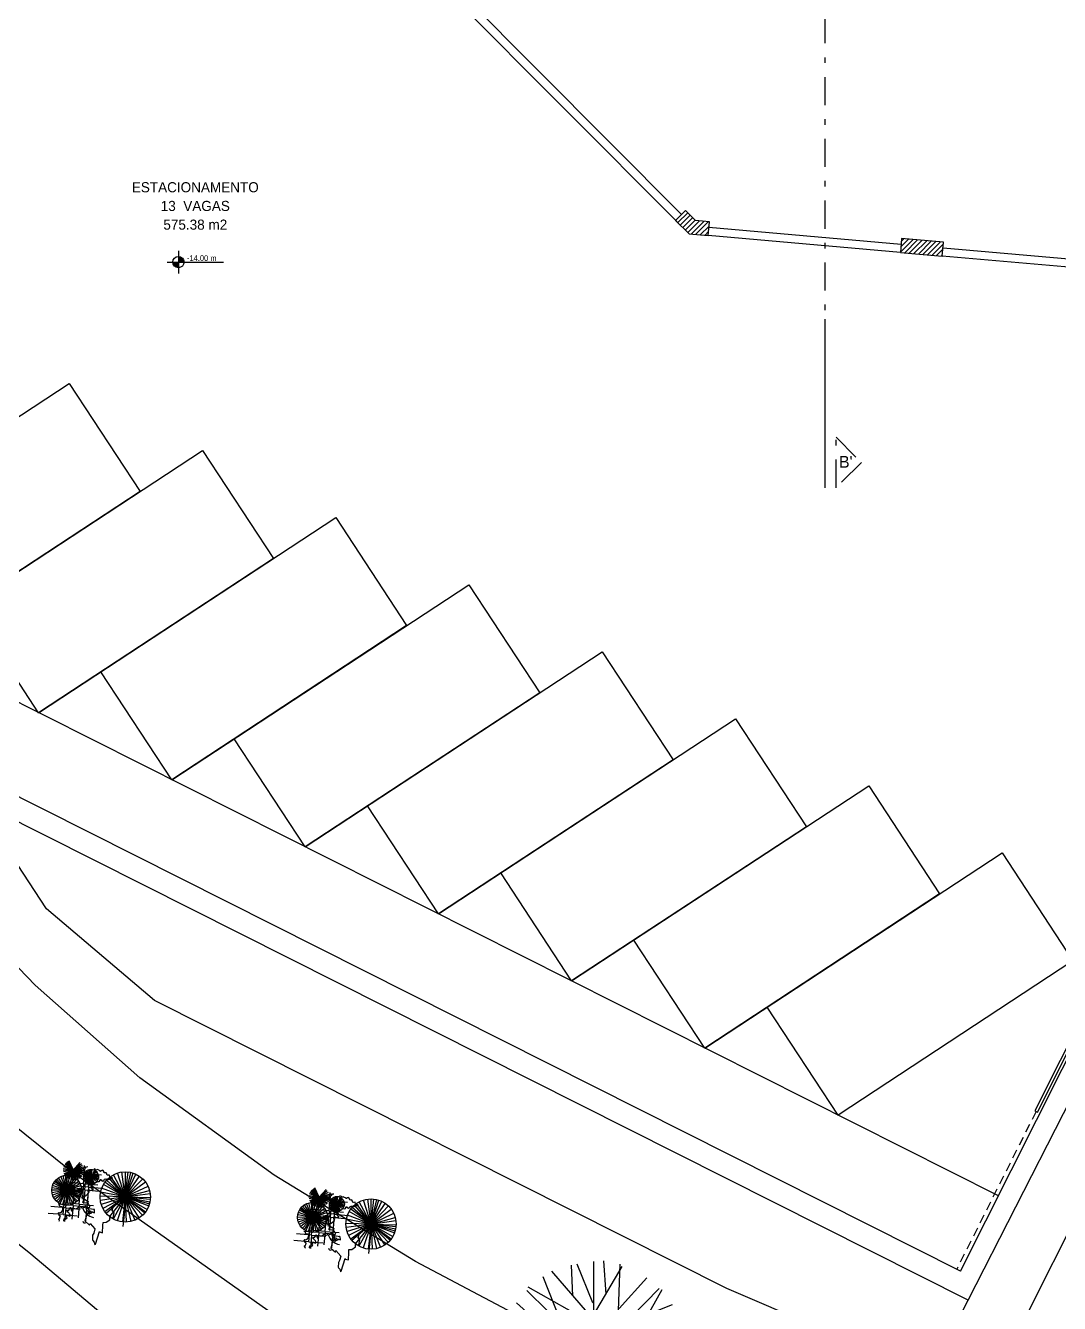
# Model space of a CAD drawing. Header units: millimetres. Extents: x 387 to 811, y 539 to 827.
# Drawn here: x 740.45 to 758.86, y 714.54 to 737.29 of the extents above; entities that cross this region are included whole.
import ezdxf
from ezdxf.enums import TextEntityAlignment as Align

# ---------------------------------------------------------------- set-up
doc = ezdxf.new("R2010")
doc.units = ezdxf.units.MM
doc.linetypes.add('DASHDOT', pattern=[1, 0.5, -0.25, 0, -0.25])
doc.linetypes.add('HIDDEN', pattern=[9.525, 6.35, -3.175])
for name, color, linetype in [('12', 115, 'Continuous'), ('cuvas de nível', 51, 'Continuous'), ('ESQUADRIAS', 6, 'Continuous'), ('LINHA DE CORTE', 1, 'DASHDOT'), ('LINHA FINA', 8, 'Continuous'), ('MOBILIARIO', 3, 'Continuous'), ('PAREDES EM CORTE', 5, 'Continuous'), ('pilar', 4, 'Continuous'), ('PROJEÇÕES', 8, 'HIDDEN'), ('SIMBOLOS', 4, 'Continuous'), ('TEXTO', 4, 'Continuous'), ('vegetação', 112, 'Continuous')]:
    doc.layers.add(name, color=color, linetype=linetype)

# ---------------------------------------------------------------- blocks, each defined once
blk = doc.blocks.new('T2', base_point=(179.76, 122.92))
for p, q in [((166.66, 160.66), (165.76, 179.9)), ((179.27, 156.4), (169.42, 180.59)), ((179.68, 148.48), (197.76, 179.21)), ((179.76, 122.92), (179.76, 182.32)), ((187.6, 161.67), (186.23, 182.74)), ((158.72, 145.53), (148.04, 172.54)), ((179.77, 145.68), (153.43, 176.25)), ((137.87, 164.08), (179.76, 122.92)), ((179.38, 143.01), (138.6, 166.06)), ((150.5, 138.92), (131.2, 156.4)), ((179.76, 156.27), (179.27, 156.4)), ((163.39, 138.18), (122.51, 139.57)), ((181.73, 122.9), (179.52, 144.47))]:
    blk.add_line(p, q)
blk = doc.blocks.new('AHUA1PL2')
for p, q in [((-0.371, 1.069), (-0.397, 1.614)), ((-0.014, 0.948), (-0.293, 1.634)), ((-0.002, 0.724), (0.51, 1.595)), ((0, 0), (0, 1.683)), ((0.222, 1.098), (0.183, 1.695)), ((-0.596, 0.641), (-0.899, 1.406)), ((0, 0.645), (-0.746, 1.511)), ((-1.187, 1.166), (0, 0)), ((-0.011, 0.569), (-1.166, 1.222)), ((-0.829, 0.453), (-1.376, 0.948)), ((0, 0.945), (-0.014, 0.948)), ((-0.464, 0.432), (-1.622, 0.472)), ((0.056, -0.001), (-0.007, 0.61))]:
    blk.add_line(p, q)
at = {"xscale": 0.02833333322, "yscale": 0.02833333322, "zscale": 0.02833333322}
for p, rotation in [((0, 0.015), 269.9999999999999), ((0, 0), 89.99999999999999), ((0, 0), 180)]:
    blk.add_blockref('T2', p, dxfattribs=dict(at, rotation=rotation))

msp = doc.modelspace()

# ---------------------------------------------------------------- hatches: boundary and pattern name
at = {"layer": 'pilar'}
h = msp.add_hatch(dxfattribs=at)
h.set_pattern_fill('ANSI31', color=8, scale=0.5, style=0)
h.set_pattern_definition([(45, (256.49043, 853.566114), (-0.044194174, 0.044194174), [])])
h.paths.add_polyline_path([(752.201, 733.995), (752.024, 733.818), (752.265, 733.577), (752.605, 733.547), (752.627, 733.796), (752.378, 733.818)])
h = msp.add_hatch(dxfattribs=at)
h.set_pattern_fill('ANSI31', color=8, scale=0.5, style=0)
h.set_pattern_definition([(45, (-351.06396, 838.76294), (-0.0441941738, 0.0441941738), [])])
h.paths.add_polyline_path([(756.048, 733.497), (756.026, 733.248), (756.773, 733.182), (756.795, 733.431)])
at = {"layer": 'SIMBOLOS'}
h = msp.add_hatch(color=256, dxfattribs=at)
h.dxf.hatch_style = 1
h.paths.add_polyline_path([(743.174, 733.076), (743.074, 733.076, 0.414214), (743.174, 732.976)])
h.paths.add_polyline_path([(743.174, 733.176), (743.174, 733.076), (743.274, 733.076, 0.414214)])

# ---------------------------------------------------------------- linework, layer by layer
at = {"layer": '12'}
msp.add_line((761.557, 720.864, 102.307), (757.556, 712.913, 102.14), dxfattribs=at)
msp.add_lwpolyline([(747.622, 703.567), (749.29, 704.982), (750.722, 706.293), (751.937, 707.496), (752.957, 708.586), (753.802, 709.56), (754.49, 710.414), (755.042, 711.142), (755.478, 711.741), (755.818, 712.214), (756.082, 712.586), (756.291, 712.892), (756.467, 713.165), (756.628, 713.439), (756.796, 713.746), (756.992, 714.122), (757.235, 714.598)], dxfattribs=at)
at = {"layer": 'cuvas de nível'}
for points in [[(759.058, 693.215, 100), (758.076, 696.923, 100), (758.436, 704.403, 100), (756.106, 710.073, 100), (750.566, 713.603, 100), (747.396, 715.283, 100), (744.876, 716.823, 100), (742.486, 718.553, 100), (740.626, 720.203, 100), (737.866, 723.073, 100), (732.846, 726.443, 100), (727.346, 729.113, 100), (722.106, 732.173, 100), (721.467, 732.613, 100)], [(757.288, 693.215, 99), (756.076, 697.813, 99), (756.356, 700.013, 99), (755.766, 705.413, 99), (754.296, 707.053, 99), (750.896, 709.873, 99), (745.736, 713.723, 99), (741.256, 716.893, 99), (739.886, 717.993, 99), (738.526, 719.473, 99), (736.946, 721.483, 99), (732.006, 724.773, 99), (726.686, 727.503, 99), (721.706, 730.733, 99), (721.377, 730.976, 99)], [(756.05, 693.215, 98), (755.056, 699.353, 98), (755.746, 701.363, 98), (755.286, 702.703, 98), (753.056, 705.793, 98), (751.396, 705.913, 98), (747.736, 709.293, 98), (743.676, 712.783, 98), (740.546, 715.413, 98), (739.316, 716.393, 98), (737.676, 717.953, 98), (736.036, 719.903, 98), (731.166, 723.093, 98), (726.026, 725.893, 98), (721.316, 729.303, 98), (721.286, 729.327, 98)], [(761.975, 693.215, 101), (761.906, 693.603, 101), (761.186, 702.953, 101), (761.956, 707.463, 101), (761.346, 709.013, 101), (759.676, 710.793, 101), (756.156, 713.423, 101), (752.936, 714.803, 101), (742.746, 719.933, 101), (740.826, 721.563, 101), (739.683, 723.296, 101)]]:
    msp.add_polyline3d(points, dxfattribs=at)
at = {"layer": 'ESQUADRIAS', "elevation": 96.112}
msp.add_lwpolyline([(758.422, 717.968), (758.465, 717.946), (760.713, 722.413), (760.668, 722.435)], close=True, dxfattribs=at)
at = {"layer": 'LINHA DE CORTE'}
msp.add_line((754.682, 802.371, 54), (754.682, 731.963, 54), dxfattribs=at)
at = {"layer": 'LINHA DE CORTE', "color": 0, "linetype": 'Continuous'}
msp.add_line((754.682, 732.06, 54), (754.682, 729.06, 54), dxfattribs=at)
at = {"layer": 'LINHA DE CORTE', "color": 4, "elevation": 54}
msp.add_lwpolyline([(755.332, 729.51), (754.882, 729.06), (754.882, 729.96)], close=True, dxfattribs=at)
at = {"layer": 'LINHA FINA'}
msp.add_line((757.771, 716.455, 122.59), (721.58, 734.668, 122.59), dxfattribs=at)
at = {"layer": 'LINHA FINA', "elevation": 98.996}
for points in [[(735.939, 727.442), (741.229, 730.915), (742.491, 728.992), (738.312, 726.248), (737.049, 728.171)], [(738.312, 726.248), (743.601, 729.721), (744.864, 727.798), (740.684, 725.054), (739.422, 726.977)], [(740.684, 725.054), (745.974, 728.527), (747.236, 726.604), (743.056, 723.86), (741.794, 725.783)], [(743.056, 723.86), (748.346, 727.333), (749.608, 725.411), (745.429, 722.666), (744.166, 724.589)], [(745.429, 722.666), (750.718, 726.139), (751.981, 724.217), (747.801, 721.473), (746.539, 723.395)], [(747.801, 721.473), (753.091, 724.945), (754.353, 723.023), (750.173, 720.279), (748.911, 722.201)], [(750.173, 720.279), (755.463, 723.752), (756.725, 721.829), (752.546, 719.085), (751.283, 721.007)], [(752.546, 719.085), (757.836, 722.558), (759.098, 720.635), (754.918, 717.891), (753.656, 719.814)]]:
    msp.add_lwpolyline(points, dxfattribs=at)
at = {"layer": 'MOBILIARIO'}
for p, q in [((757.096, 715.115, 122.59), (721.49, 733.034, 122.59)), ((757.235, 714.598, 122.59), (721.466, 732.599, 122.59))]:
    msp.add_line(p, q, dxfattribs=at)
at = {"layer": 'MOBILIARIO', "elevation": 98.996}
for points in [[(757.096, 715.115), (760.257, 721.396)], [(757.235, 714.598), (760.629, 721.244)]]:
    msp.add_lwpolyline(points, dxfattribs=at)
at = {"layer": 'PAREDES EM CORTE'}
for p, q in [((748.009, 738.067, 54), (752.13, 733.924, 54)), ((747.903, 737.961, 54), (752.045, 733.797, 54)), ((752.618, 733.696, 54.001), (756.039, 733.397, 54.001)), ((756.026, 733.248, 54), (752.605, 733.547, 54)), ((756.786, 733.332, 54.001), (765.976, 732.528, 54.001)), ((765.963, 732.378, 54), (756.773, 733.182, 54))]:
    msp.add_line(p, q, dxfattribs=at)
at = {"layer": 'pilar', "elevation": 54}
for points in [[(752.627, 733.796), (752.378, 733.818), (752.201, 733.995), (752.024, 733.818), (752.265, 733.577), (752.605, 733.547)], [(756.773, 733.182), (756.795, 733.431), (756.048, 733.497), (756.026, 733.248)]]:
    msp.add_lwpolyline(points, close=True, dxfattribs=at)
at = {"layer": 'PROJEÇÕES', "ltscale": 0.025}
msp.add_line((758.444, 717.957, 96.112), (757.03, 715.149, 95.874), dxfattribs=at)
at = {"layer": 'SIMBOLOS'}
for p, q in [((743.174, 733.276, 54), (743.174, 732.876, 54)), ((742.974, 733.076, 54), (743.974, 733.076, 54))]:
    msp.add_line(p, q, dxfattribs=at)
msp.add_circle((743.174, 733.076, 54), 0.1, dxfattribs=at)
at = {"layer": 'vegetação'}
for p, q in [((741.306, 716.913, 99), (741.2, 717.062, 99)), ((741.306, 716.913, 99), (741.213, 717.071, 99)), ((741.306, 716.913, 99), (741.226, 717.078, 99)), ((741.306, 716.913, 99), (741.123, 716.906, 99)), ((741.306, 716.913, 99), (741.124, 716.936, 99)), ((741.306, 716.913, 99), (741.126, 716.881, 99)), ((741.306, 716.913, 99), (741.132, 716.971, 99)), ((741.306, 716.913, 99), (741.135, 716.847, 99)), ((741.306, 716.913, 99), (741.142, 716.994, 99)), ((741.306, 716.913, 99), (741.144, 716.827, 99)), ((741.306, 716.913, 99), (741.153, 716.813, 99)), ((741.306, 716.913, 99), (741.157, 717.02, 99)), ((741.306, 716.913, 99), (741.164, 717.028, 99)), ((741.306, 716.913, 99), (741.166, 716.795, 99)), ((741.306, 716.913, 99), (741.174, 717.04, 99)), ((741.306, 716.913, 99), (741.179, 716.782, 99)), ((741.306, 716.913, 99), (741.186, 717.051, 99)), ((741.306, 716.913, 99), (741.197, 716.766, 99)), ((741.306, 716.913, 99), (741.225, 716.749, 99)), ((741.306, 716.913, 99), (741.256, 716.737, 99)), ((741.306, 716.913, 99), (741.288, 716.731, 99)), ((741.306, 716.913, 99), (741.427, 717.05, 99)), ((741.306, 716.913, 99), (741.446, 717.031, 99)), ((741.306, 716.913, 99), (741.467, 716.999, 99)), ((741.306, 716.913, 99), (741.467, 716.999, 99)), ((741.306, 716.913, 99), (741.48, 716.968, 99)), ((741.306, 716.913, 99), (741.486, 716.945, 99)), ((741.306, 716.913, 99), (741.489, 716.92, 99)), ((741.306, 716.913, 99), (741.412, 716.764, 99)), ((741.306, 716.913, 99), (741.384, 716.748, 99)), ((741.306, 716.913, 99), (741.47, 716.833, 99)), ((741.306, 716.913, 99), (741.454, 716.806, 99)), ((741.306, 716.913, 99), (741.437, 716.786, 99)), ((741.306, 716.913, 99), (741.437, 716.786, 99)), ((741.306, 716.913, 99), (741.488, 716.904, 99)), ((741.306, 716.913, 99), (741.484, 716.871, 99)), ((741.306, 716.913, 99), (741.487, 716.89, 99)), ((741.306, 716.913, 99), (741.481, 716.86, 99)), ((741.306, 716.913, 99), (741.321, 716.731, 99)), ((741.306, 716.913, 99), (741.337, 716.733, 99)), ((741.306, 716.913, 99), (741.353, 716.736, 99)), ((741.484, 716.67, 99), (741.506, 716.93, 99)), ((741.619, 716.792, 99), (741.491, 716.828, 99)), ((741.619, 716.792, 99), (741.499, 716.851, 99)), ((741.619, 716.792, 99), (741.512, 716.871, 99)), ((741.602, 716.93, 99), (741.521, 716.008, 99)), ((741.619, 716.792, 99), (741.528, 716.889, 99)), ((741.807, 716.819, 99), (741.54, 716.842, 99)), ((741.619, 716.792, 99), (741.546, 716.904, 99)), ((741.619, 716.792, 99), (741.571, 716.917, 99)), ((741.574, 716.61, 99), (741.597, 716.869, 99)), ((741.619, 716.792, 99), (741.593, 716.923, 99)), ((741.619, 716.792, 99), (741.614, 716.926, 99)), ((741.619, 716.792, 99), (741.636, 716.924, 99)), ((741.619, 716.792, 99), (741.683, 716.909, 99)), ((741.619, 716.792, 99), (741.697, 716.9, 99)), ((741.619, 716.792, 99), (741.714, 716.886, 99)), ((741.619, 716.792, 99), (741.72, 716.879, 99)), ((741.619, 716.792, 99), (741.74, 716.85, 99)), ((741.619, 716.792, 99), (741.745, 716.838, 99)), ((742.227, 716.434, 99), (742.017, 716.83, 99)), ((742.227, 716.434, 99), (742.091, 716.861, 99)), ((742.227, 716.434, 99), (742.169, 716.879, 99)), ((742.227, 716.434, 99), (742.229, 716.882, 99)), ((742.227, 716.434, 99), (742.276, 716.88, 99)), ((742.227, 716.434, 99), (742.329, 716.871, 99)), ((742.227, 716.434, 99), (742.368, 716.86, 99)), ((742.227, 716.434, 99), (742.418, 716.84, 99)), ((741.186, 716.552, 99), (740.934, 716.64, 99)), ((741.186, 716.552, 99), (740.951, 716.681, 99)), ((741.186, 716.552, 99), (740.967, 716.706, 99)), ((741.186, 716.552, 99), (740.982, 716.725, 99)), ((741.186, 716.552, 99), (741.006, 716.75, 99)), ((741.186, 716.552, 99), (741.041, 716.777, 99)), ((741.186, 716.552, 99), (741.08, 716.797, 99)), ((741.186, 716.552, 99), (741.121, 716.811, 99)), ((741.186, 716.552, 99), (741.165, 716.819, 99)), ((741.186, 716.552, 99), (741.193, 716.819, 99)), ((741.186, 716.552, 99), (741.241, 716.814, 99)), ((741.186, 716.552, 99), (741.294, 716.796, 99)), ((741.186, 716.552, 99), (741.333, 716.775, 99)), ((741.186, 716.552, 99), (741.367, 716.748, 99)), ((741.186, 716.552, 99), (741.397, 716.715, 99)), ((741.186, 716.552, 99), (741.424, 716.672, 99)), ((741.186, 716.552, 99), (741.439, 716.638, 99)), ((741.484, 716.67, 99), (741.216, 716.694, 99)), ((741.574, 716.61, 99), (741.307, 716.633, 99)), ((741.484, 716.67, 99), (741.463, 716.429, 99)), ((741.484, 716.67, 99), (741.737, 716.648, 99)), ((741.619, 716.792, 99), (741.486, 716.798, 99)), ((741.619, 716.792, 99), (741.486, 716.781, 99)), ((741.619, 716.792, 99), (741.487, 716.811, 99)), ((741.619, 716.792, 99), (741.49, 716.757, 99)), ((741.619, 716.792, 99), (741.499, 716.735, 99)), ((741.507, 716.558, 99), (741.53, 716.818, 99)), ((741.619, 716.792, 99), (741.511, 716.714, 99)), ((741.619, 716.792, 99), (741.527, 716.696, 99)), ((741.619, 716.792, 99), (741.527, 716.696, 99)), ((741.619, 716.792, 99), (741.545, 716.681, 99)), ((741.574, 716.61, 99), (741.553, 716.368, 99)), ((741.619, 716.792, 99), (741.566, 716.67, 99)), ((741.574, 716.61, 99), (741.827, 716.588, 99)), ((741.619, 716.792, 99), (741.589, 716.662, 99)), ((741.619, 716.792, 99), (741.613, 716.659, 99)), ((741.619, 716.792, 99), (741.751, 716.815, 99)), ((741.619, 716.792, 99), (741.751, 716.815, 99)), ((741.619, 716.792, 99), (741.75, 716.764, 99)), ((741.619, 716.792, 99), (741.753, 716.791, 99)), ((741.619, 716.792, 99), (741.739, 716.734, 99)), ((741.619, 716.792, 99), (741.744, 716.744, 99)), ((741.619, 716.792, 99), (741.636, 716.66, 99)), ((741.619, 716.792, 99), (741.719, 716.704, 99)), ((741.619, 716.792, 99), (741.682, 716.674, 99)), ((741.619, 716.792, 99), (741.66, 716.665, 99)), ((741.619, 716.792, 99), (741.682, 716.674, 99)), ((742.227, 716.434, 99), (741.838, 716.658, 99)), ((742.227, 716.434, 99), (741.866, 716.699, 99)), ((742.227, 716.434, 99), (741.891, 716.731, 99)), ((742.227, 716.434, 99), (741.932, 716.772, 99)), ((742.227, 716.434, 99), (741.965, 716.798, 99)), ((742.227, 716.434, 99), (742.482, 716.803, 99)), ((742.227, 716.434, 99), (742.539, 716.756, 99)), ((742.227, 716.434, 99), (742.538, 716.756, 99)), ((742.227, 716.434, 99), (742.588, 716.7, 99)), ((742.227, 716.434, 99), (742.632, 716.626, 99)), ((741.186, 716.552, 99), (740.919, 716.554, 99)), ((741.186, 716.552, 99), (740.922, 716.51, 99)), ((741.186, 716.552, 99), (740.923, 716.598, 99)), ((741.186, 716.552, 99), (740.933, 716.467, 99)), ((741.186, 716.552, 99), (740.95, 716.426, 99)), ((741.186, 716.552, 99), (740.974, 716.389, 99)), ((741.186, 716.552, 99), (741.004, 716.357, 99)), ((741.186, 716.552, 99), (741.032, 716.334, 99)), ((741.186, 716.552, 99), (741.063, 716.315, 99)), ((741.186, 716.552, 99), (741.107, 716.297, 99)), ((741.186, 716.552, 99), (741.107, 716.297, 99)), ((741.12, 716.119, 99), (741.143, 716.378, 99)), ((741.186, 716.552, 99), (741.162, 716.286, 99)), ((741.169, 716.239, 99), (741.192, 716.498, 99)), ((741.186, 716.552, 99), (741.449, 716.595, 99)), ((741.186, 716.552, 99), (741.453, 716.557, 99)), ((741.186, 716.552, 99), (741.441, 716.474, 99)), ((741.186, 716.552, 99), (741.449, 716.507, 99)), ((741.186, 716.552, 99), (741.452, 716.533, 99)), ((741.186, 716.552, 99), (741.25, 716.293, 99)), ((741.186, 716.552, 99), (741.292, 716.307, 99)), ((741.186, 716.552, 99), (741.373, 716.363, 99)), ((741.186, 716.552, 99), (741.346, 716.339, 99)), ((741.186, 716.552, 99), (741.42, 716.424, 99)), ((741.186, 716.552, 99), (741.404, 716.399, 99)), ((741.186, 716.552, 99), (741.404, 716.399, 99)), ((741.186, 716.552, 99), (741.428, 716.441, 99)), ((741.186, 716.552, 99), (741.202, 716.286, 99)), ((741.507, 716.558, 99), (741.24, 716.582, 99)), ((741.297, 716.28, 99), (741.32, 716.54, 99)), ((741.409, 716.304, 99), (741.431, 716.563, 99)), ((741.507, 716.558, 99), (741.486, 716.317, 99)), ((741.507, 716.558, 99), (741.76, 716.536, 99)), ((742.227, 716.434, 99), (741.779, 716.446, 99)), ((742.227, 716.434, 99), (741.783, 716.372, 99)), ((742.227, 716.434, 99), (741.787, 716.519, 99)), ((742.227, 716.434, 99), (741.799, 716.3, 99)), ((742.227, 716.434, 99), (741.807, 716.591, 99)), ((742.227, 716.434, 99), (741.827, 716.231, 99)), ((742.227, 716.434, 99), (741.866, 716.168, 99)), ((742.227, 716.434, 99), (741.888, 716.141, 99)), ((742.227, 716.434, 99), (741.946, 716.085, 99)), ((742.227, 716.434, 99), (742.012, 716.041, 99)), ((742.227, 716.434, 99), (742.086, 716.009, 99)), ((742.227, 716.434, 99), (742.086, 716.009, 99)), ((742.227, 716.434, 99), (742.178, 715.989, 99)), ((742.227, 716.434, 99), (742.66, 716.551, 99)), ((742.227, 716.434, 99), (742.671, 716.496, 99)), ((742.227, 716.434, 99), (742.396, 716.019, 99)), ((742.227, 716.434, 99), (742.573, 716.15, 99)), ((742.227, 716.434, 99), (742.588, 716.169, 99)), ((742.227, 716.434, 99), (742.535, 716.108, 99)), ((742.227, 716.434, 99), (742.588, 716.169, 99)), ((742.227, 716.434, 99), (742.472, 716.059, 99)), ((742.227, 716.434, 99), (742.615, 716.21, 99)), ((742.227, 716.434, 99), (742.647, 716.277, 99)), ((742.227, 716.434, 99), (742.325, 715.997, 99)), ((742.227, 716.434, 99), (742.667, 716.349, 99)), ((742.227, 716.434, 99), (742.658, 716.313, 99)), ((742.227, 716.434, 99), (742.675, 716.422, 99)), ((742.227, 716.434, 99), (742.673, 716.392, 99)), ((742.227, 716.434, 99), (742.245, 715.986, 99)), ((745.681, 716.43, 100), (745.498, 716.423, 100)), ((745.681, 716.43, 100), (745.5, 716.454, 100)), ((745.681, 716.43, 100), (745.501, 716.399, 100)), ((745.681, 716.43, 100), (745.508, 716.488, 100)), ((745.681, 716.43, 100), (745.51, 716.364, 100)), ((745.681, 716.43, 100), (745.517, 716.511, 100)), ((745.681, 716.43, 100), (745.52, 716.344, 100)), ((745.681, 716.43, 100), (745.528, 716.33, 100)), ((745.681, 716.43, 100), (745.533, 716.537, 100)), ((745.681, 716.43, 100), (745.539, 716.545, 100)), ((745.681, 716.43, 100), (745.541, 716.313, 100)), ((745.681, 716.43, 100), (745.55, 716.557, 100)), ((745.681, 716.43, 100), (745.554, 716.299, 100)), ((745.681, 716.43, 100), (745.562, 716.569, 100)), ((745.681, 716.43, 100), (745.573, 716.283, 100)), ((745.681, 716.43, 100), (745.576, 716.579, 100)), ((745.681, 716.43, 100), (745.588, 716.588, 100)), ((745.681, 716.43, 100), (745.601, 716.266, 100)), ((745.681, 716.43, 100), (745.602, 716.595, 100)), ((745.681, 716.43, 100), (745.631, 716.254, 100)), ((745.681, 716.43, 100), (745.664, 716.248, 100)), ((745.681, 716.43, 100), (745.802, 716.567, 100)), ((745.681, 716.43, 100), (745.821, 716.548, 100)), ((745.681, 716.43, 100), (745.843, 716.516, 100)), ((745.681, 716.43, 100), (745.843, 716.516, 100)), ((745.681, 716.43, 100), (745.855, 716.486, 100)), ((745.681, 716.43, 100), (745.861, 716.462, 100)), ((745.681, 716.43, 100), (745.864, 716.437, 100)), ((745.681, 716.43, 100), (745.788, 716.281, 100)), ((745.681, 716.43, 100), (745.759, 716.265, 100)), ((745.681, 716.43, 100), (745.845, 716.35, 100)), ((745.681, 716.43, 100), (745.829, 716.323, 100)), ((745.681, 716.43, 100), (745.813, 716.303, 100)), ((745.681, 716.43, 100), (745.813, 716.303, 100)), ((745.681, 716.43, 100), (745.864, 716.421, 100)), ((745.681, 716.43, 100), (745.859, 716.388, 100)), ((745.681, 716.43, 100), (745.863, 716.407, 100)), ((745.681, 716.43, 100), (745.856, 716.377, 100)), ((745.681, 716.43, 100), (745.696, 716.248, 100)), ((745.681, 716.43, 100), (745.713, 716.25, 100)), ((745.681, 716.43, 100), (745.729, 716.254, 100)), ((745.859, 716.188, 100), (745.882, 716.447, 100)), ((745.995, 716.309, 100), (745.887, 716.388, 100)), ((745.977, 716.447, 100), (745.896, 715.525, 100)), ((745.995, 716.309, 100), (745.903, 716.406, 100)), ((745.995, 716.309, 100), (745.922, 716.421, 100)), ((745.995, 716.309, 100), (745.947, 716.434, 100)), ((745.949, 716.127, 100), (745.972, 716.386, 100)), ((745.995, 716.309, 100), (745.968, 716.44, 100)), ((745.995, 716.309, 100), (745.99, 716.443, 100)), ((745.995, 716.309, 100), (746.012, 716.442, 100)), ((745.995, 716.309, 100), (746.059, 716.426, 100)), ((745.995, 716.309, 100), (746.073, 716.418, 100)), ((745.995, 716.309, 100), (746.089, 716.403, 100)), ((745.995, 716.309, 100), (746.096, 716.396, 100)), ((746.602, 715.951, 100), (746.466, 716.378, 100)), ((746.602, 715.951, 100), (746.544, 716.396, 100)), ((746.602, 715.951, 100), (746.605, 716.399, 100)), ((746.602, 715.951, 100), (746.651, 716.397, 100)), ((746.602, 715.951, 100), (746.704, 716.388, 100)), ((746.602, 715.951, 100), (746.743, 716.377, 100)), ((741.169, 716.239, 99), (740.902, 716.262, 99)), ((741.297, 716.28, 99), (741.03, 716.304, 99)), ((741.409, 716.304, 99), (741.141, 716.328, 99)), ((741.169, 716.239, 99), (741.148, 715.997, 99)), ((741.169, 716.239, 99), (741.422, 716.217, 99)), ((741.297, 716.28, 99), (741.276, 716.039, 99)), ((741.297, 716.28, 99), (741.55, 716.258, 99)), ((741.409, 716.304, 99), (741.388, 716.062, 99)), ((741.409, 716.304, 99), (741.662, 716.282, 99)), ((742.188, 715.909, 99), (742.235, 716.343, 99)), ((745.561, 716.07, 100), (745.309, 716.157, 100)), ((745.561, 716.07, 100), (745.327, 716.198, 100)), ((745.561, 716.07, 100), (745.342, 716.223, 100)), ((745.561, 716.07, 100), (745.357, 716.242, 100)), ((745.561, 716.07, 100), (745.381, 716.267, 100)), ((745.561, 716.07, 100), (745.416, 716.294, 100)), ((745.561, 716.07, 100), (745.455, 716.314, 100)), ((745.561, 716.07, 100), (745.497, 716.329, 100)), ((745.561, 716.07, 100), (745.54, 716.336, 100)), ((745.561, 716.07, 100), (745.569, 716.336, 100)), ((745.561, 716.07, 100), (745.616, 716.331, 100)), ((745.561, 716.07, 100), (745.669, 716.313, 100)), ((745.561, 716.07, 100), (745.708, 716.292, 100)), ((745.561, 716.07, 100), (745.743, 716.265, 100)), ((745.561, 716.07, 100), (745.772, 716.233, 100)), ((745.561, 716.07, 100), (745.8, 716.189, 100)), ((745.561, 716.07, 100), (745.814, 716.155, 100)), ((745.859, 716.188, 100), (745.592, 716.211, 100)), ((745.949, 716.127, 100), (745.682, 716.15, 100)), ((745.859, 716.188, 100), (745.838, 715.946, 100)), ((745.859, 716.188, 100), (746.112, 716.165, 100)), ((745.995, 716.309, 100), (745.861, 716.315, 100)), ((745.995, 716.309, 100), (745.862, 716.298, 100)), ((745.995, 716.309, 100), (745.863, 716.328, 100)), ((745.995, 716.309, 100), (745.866, 716.346, 100)), ((745.995, 716.309, 100), (745.866, 716.275, 100)), ((745.995, 716.309, 100), (745.874, 716.252, 100)), ((745.995, 716.309, 100), (745.875, 716.368, 100)), ((745.883, 716.076, 100), (745.905, 716.335, 100)), ((745.995, 716.309, 100), (745.886, 716.231, 100)), ((745.995, 716.309, 100), (745.902, 716.213, 100)), ((745.995, 716.309, 100), (745.902, 716.213, 100)), ((746.182, 716.336, 100), (745.915, 716.36, 100)), ((745.995, 716.309, 100), (745.92, 716.198, 100)), ((745.995, 716.309, 100), (745.941, 716.187, 100)), ((745.995, 716.309, 100), (745.964, 716.179, 100)), ((745.995, 716.309, 100), (745.988, 716.176, 100)), ((745.995, 716.309, 100), (746.115, 716.367, 100)), ((745.995, 716.309, 100), (746.12, 716.355, 100)), ((745.995, 716.309, 100), (746.126, 716.332, 100)), ((745.995, 716.309, 100), (746.126, 716.332, 100)), ((745.995, 716.309, 100), (746.125, 716.281, 100)), ((745.995, 716.309, 100), (746.128, 716.308, 100)), ((745.995, 716.309, 100), (746.115, 716.251, 100)), ((745.995, 716.309, 100), (746.119, 716.262, 100)), ((745.995, 716.309, 100), (746.012, 716.177, 100)), ((745.995, 716.309, 100), (746.095, 716.221, 100)), ((745.995, 716.309, 100), (746.057, 716.191, 100)), ((745.995, 716.309, 100), (746.035, 716.182, 100)), ((745.995, 716.309, 100), (746.057, 716.191, 100)), ((746.602, 715.951, 100), (746.214, 716.175, 100)), ((746.602, 715.951, 100), (746.241, 716.217, 100)), ((746.602, 715.951, 100), (746.266, 716.248, 100)), ((746.602, 715.951, 100), (746.307, 716.289, 100)), ((746.602, 715.951, 100), (746.341, 716.315, 100)), ((746.602, 715.951, 100), (746.392, 716.347, 100)), ((746.602, 715.951, 100), (746.793, 716.357, 100)), ((746.602, 715.951, 100), (746.857, 716.32, 100)), ((746.602, 715.951, 100), (746.914, 716.274, 100)), ((746.602, 715.951, 100), (746.914, 716.273, 100)), ((746.602, 715.951, 100), (746.963, 716.217, 100)), ((741.12, 716.119, 99), (740.853, 716.142, 99)), ((741.12, 716.119, 99), (741.373, 716.097, 99)), ((745.561, 716.07, 100), (745.294, 716.071, 100)), ((745.561, 716.07, 100), (745.297, 716.027, 100)), ((745.561, 716.07, 100), (745.298, 716.115, 100)), ((745.561, 716.07, 100), (745.308, 715.984, 100)), ((745.561, 716.07, 100), (745.326, 715.944, 100)), ((745.561, 716.07, 100), (745.35, 715.907, 100)), ((745.561, 716.07, 100), (745.379, 715.874, 100)), ((745.561, 716.07, 100), (745.408, 715.851, 100)), ((745.561, 716.07, 100), (745.438, 715.832, 100)), ((745.561, 716.07, 100), (745.483, 715.814, 100)), ((745.561, 716.07, 100), (745.483, 715.814, 100)), ((745.561, 716.07, 100), (745.538, 715.804, 100)), ((745.544, 715.756, 100), (745.567, 716.015, 100)), ((745.561, 716.07, 100), (745.824, 716.112, 100)), ((745.561, 716.07, 100), (745.828, 716.074, 100)), ((745.561, 716.07, 100), (745.816, 715.991, 100)), ((745.561, 716.07, 100), (745.824, 716.024, 100)), ((745.561, 716.07, 100), (745.827, 716.05, 100)), ((745.561, 716.07, 100), (745.625, 715.81, 100)), ((745.561, 716.07, 100), (745.667, 715.825, 100)), ((745.561, 716.07, 100), (745.749, 715.88, 100)), ((745.561, 716.07, 100), (745.721, 715.856, 100)), ((745.561, 716.07, 100), (745.795, 715.941, 100)), ((745.561, 716.07, 100), (745.779, 715.916, 100)), ((745.561, 716.07, 100), (745.779, 715.916, 100)), ((745.561, 716.07, 100), (745.803, 715.958, 100)), ((745.561, 716.07, 100), (745.577, 715.803, 100)), ((745.883, 716.076, 100), (745.615, 716.099, 100)), ((745.672, 715.798, 100), (745.695, 716.057, 100)), ((745.784, 715.821, 100), (745.807, 716.08, 100)), ((745.883, 716.076, 100), (745.862, 715.834, 100)), ((745.883, 716.076, 100), (746.136, 716.053, 100)), ((745.949, 716.127, 100), (745.928, 715.885, 100)), ((745.949, 716.127, 100), (746.202, 716.105, 100)), ((746.602, 715.951, 100), (746.154, 715.963, 100)), ((746.602, 715.951, 100), (746.158, 715.889, 100)), ((746.602, 715.951, 100), (746.162, 716.037, 100)), ((746.602, 715.951, 100), (746.175, 715.817, 100)), ((746.602, 715.951, 100), (746.182, 716.108, 100)), ((746.602, 715.951, 100), (746.202, 715.748, 100)), ((746.602, 715.951, 100), (746.241, 715.685, 100)), ((746.602, 715.951, 100), (746.263, 715.658, 100)), ((746.602, 715.951, 100), (746.321, 715.602, 100)), ((746.602, 715.951, 100), (746.388, 715.558, 100)), ((746.602, 715.951, 100), (746.461, 715.526, 100)), ((746.602, 715.951, 100), (746.461, 715.526, 100)), ((746.602, 715.951, 100), (746.553, 715.506, 100)), ((746.602, 715.951, 100), (747.007, 716.144, 100)), ((746.602, 715.951, 100), (747.035, 716.068, 100)), ((746.602, 715.951, 100), (747.046, 716.013, 100)), ((746.602, 715.951, 100), (746.771, 715.536, 100)), ((746.602, 715.951, 100), (746.948, 715.667, 100)), ((746.602, 715.951, 100), (746.963, 715.686, 100)), ((746.602, 715.951, 100), (746.91, 715.626, 100)), ((746.602, 715.951, 100), (746.963, 715.686, 100)), ((746.602, 715.951, 100), (746.847, 715.576, 100)), ((746.602, 715.951, 100), (746.991, 715.728, 100)), ((746.602, 715.951, 100), (747.022, 715.795, 100)), ((746.602, 715.951, 100), (746.701, 715.514, 100)), ((746.602, 715.951, 100), (747.042, 715.866, 100)), ((746.602, 715.951, 100), (747.034, 715.83, 100)), ((746.602, 715.951, 100), (747.05, 715.939, 100)), ((746.602, 715.951, 100), (747.048, 715.909, 100)), ((746.602, 715.951, 100), (746.62, 715.503, 100)), ((745.544, 715.756, 100), (745.277, 715.78, 100)), ((745.672, 715.798, 100), (745.405, 715.821, 100)), ((745.496, 715.636, 100), (745.518, 715.895, 100)), ((745.784, 715.821, 100), (745.517, 715.845, 100)), ((745.544, 715.756, 100), (745.523, 715.515, 100)), ((745.544, 715.756, 100), (745.797, 715.734, 100)), ((745.672, 715.798, 100), (745.651, 715.556, 100)), ((745.672, 715.798, 100), (745.925, 715.775, 100)), ((745.784, 715.821, 100), (745.763, 715.58, 100)), ((745.784, 715.821, 100), (746.037, 715.799, 100)), ((746.563, 715.426, 100), (746.611, 715.86, 100)), ((745.496, 715.636, 100), (745.228, 715.66, 100)), ((745.496, 715.636, 100), (745.749, 715.614, 100))]:
    msp.add_line(p, q, dxfattribs=at)
for points, elevation in [([(741.493, 716.995), (741.481, 716.914), (741.5, 716.97), (741.513, 716.955), (741.512, 716.94), (741.522, 716.944), (741.539, 716.972), (741.539, 716.972), (741.558, 716.975), (741.563, 716.974)], 99), ([(741.731, 716.711), (741.764, 716.708), (741.774, 716.712), (741.776, 716.731), (741.776, 716.736), (741.8, 716.738), (741.808, 716.723), (741.827, 716.717), (741.852, 716.734), (741.853, 716.739), (741.858, 716.748), (741.878, 716.755), (741.878, 716.755), (741.891, 716.735), (741.915, 716.747), (741.93, 716.746), (741.964, 716.758), (741.993, 716.765), (741.999, 716.774), (741.97, 716.776), (741.956, 716.777), (741.952, 716.787), (741.946, 716.821), (741.917, 716.819), (741.907, 716.82), (741.903, 716.82), (741.891, 716.855), (741.888, 716.865), (741.868, 716.862), (741.868, 716.862), (741.849, 716.863), (741.85, 716.877), (741.834, 716.903), (741.82, 716.909), (741.8, 716.901), (741.794, 716.892), (741.73, 716.921), (741.725, 716.912), (741.71, 716.914), (741.702, 716.924), (741.674, 716.936), (741.673, 716.922)], 99), ([(741.771, 716.903), (741.771, 716.899), (741.773, 716.9), (741.777, 716.9), (741.778, 716.9), (741.779, 716.898), (741.78, 716.897), (741.782, 716.896), (741.786, 716.894), (741.787, 716.894), (741.793, 716.892), (741.797, 716.896), (741.797, 716.896), (741.802, 716.902)], 99), ([(741.138, 715.997), (741.135, 716.008), (741.131, 716.018), (741.138, 716.046), (741.153, 716.054), (741.166, 716.039), (741.192, 716.06), (741.178, 716.071), (741.181, 716.099), (741.196, 716.108), (741.238, 716.094), (741.253, 716.107), (741.244, 716.118), (741.236, 716.133), (741.228, 716.148), (741.215, 716.159), (741.193, 716.184), (741.194, 716.199), (741.223, 716.196), (741.245, 716.232), (741.251, 716.251), (741.266, 716.197), (741.283, 716.177), (741.3, 716.204), (741.287, 716.219), (741.288, 716.238), (741.321, 716.226), (741.34, 716.224), (741.379, 716.235), (741.381, 716.254), (741.399, 716.248), (741.441, 716.239), (741.452, 716.248), (741.465, 716.242), (741.505, 716.253), (741.516, 716.276), (741.539, 716.207), (741.574, 716.17), (741.592, 716.164), (741.58, 716.131), (741.634, 716.151), (741.598, 716.178), (741.682, 716.151), (741.677, 716.209), (741.574, 716.223), (741.561, 716.238), (741.595, 716.254), (741.597, 716.278), (741.588, 716.284), (741.574, 716.285), (741.576, 716.304), (741.567, 716.314), (741.55, 716.33), (741.52, 716.323), (741.474, 716.337), (741.48, 716.351), (741.498, 716.401), (741.489, 716.407), (741.476, 716.418), (741.457, 716.424), (741.459, 716.443), (741.483, 716.446), (741.517, 716.452), (741.563, 716.487), (741.585, 716.518), (741.567, 716.529), (741.564, 716.549), (741.579, 716.562), (741.602, 716.55), (741.656, 716.565), (741.629, 716.586), (741.621, 716.596), (741.622, 716.615), (741.622, 716.615), (741.623, 716.625), (741.648, 716.637), (741.644, 716.652)], 99), ([(741.455, 716.406), (741.503, 716.392), (741.565, 716.354), (741.552, 716.306), (741.541, 716.268), (741.583, 716.194), (741.537, 716.103), (741.51, 716.007), (741.593, 715.932), (741.601, 715.961), (741.688, 715.864), (741.666, 715.787), (741.646, 715.751), (741.644, 715.669), (741.651, 715.657), (741.674, 715.629), (741.683, 715.586), (741.695, 715.592), (741.769, 715.82), (741.766, 715.811), (741.824, 715.795), (741.83, 715.928), (741.834, 715.979), (741.887, 715.984), (741.952, 716.029), (741.953, 716.07), (742.013, 716.063), (742.028, 716.152), (741.997, 716.192), (742.013, 716.25)], 99), ([(745.868, 716.512), (745.857, 716.432), (745.876, 716.487), (745.889, 716.472), (745.888, 716.458), (745.897, 716.461), (745.914, 716.489), (745.914, 716.489), (745.933, 716.492), (745.938, 716.491)], 100), ([(746.106, 716.228), (746.139, 716.225), (746.149, 716.229), (746.151, 716.248), (746.151, 716.253), (746.175, 716.256), (746.184, 716.24), (746.202, 716.234), (746.228, 716.251), (746.228, 716.256), (746.234, 716.265), (746.253, 716.273), (746.253, 716.273), (746.266, 716.252), (746.291, 716.265), (746.305, 716.263), (746.339, 716.275), (746.369, 716.282), (746.374, 716.291), (746.346, 716.293), (746.332, 716.294), (746.328, 716.304), (746.321, 716.338), (746.292, 716.336), (746.283, 716.337), (746.278, 716.337), (746.267, 716.372), (746.263, 716.382), (746.243, 716.379), (746.243, 716.379), (746.225, 716.38), (746.226, 716.395), (746.209, 716.42), (746.195, 716.426), (746.175, 716.418), (746.17, 716.409), (746.105, 716.438), (746.1, 716.429), (746.086, 716.431), (746.077, 716.441), (746.049, 716.453), (746.048, 716.439)], 100), ([(746.146, 716.421), (746.146, 716.417), (746.149, 716.417), (746.152, 716.417), (746.153, 716.417), (746.154, 716.415), (746.156, 716.414), (746.157, 716.413), (746.161, 716.411), (746.162, 716.411), (746.168, 716.409), (746.172, 716.413), (746.172, 716.413), (746.177, 716.419)], 100), ([(741.048, 716.005), (741.059, 716.014), (741.05, 716.02), (741.042, 716.04), (741.042, 716.045), (741.062, 716.052), (741.064, 716.076), (741.07, 716.09), (741.052, 716.106), (741.048, 716.111), (741.049, 716.125), (741.036, 716.141), (741.037, 716.15), (741.076, 716.156), (741.091, 716.165), (741.113, 716.196), (741.118, 716.253), (741.099, 716.255), (741.071, 716.262), (741.061, 716.263), (741.058, 716.282), (741.059, 716.287), (741.06, 716.296), (741.06, 716.306)], 99), ([(745.513, 715.514), (745.51, 715.525), (745.506, 715.535), (745.513, 715.563), (745.528, 715.571), (745.541, 715.556), (745.567, 715.577), (745.554, 715.588), (745.556, 715.617), (745.571, 715.625), (745.613, 715.612), (745.628, 715.625), (745.62, 715.635), (745.612, 715.65), (745.603, 715.665), (745.59, 715.676), (745.568, 715.702), (745.57, 715.716), (745.598, 715.713), (745.62, 715.75), (745.627, 715.768), (745.641, 715.714), (745.658, 715.694), (745.675, 715.721), (745.662, 715.736), (745.664, 715.755), (745.696, 715.743), (745.715, 715.741), (745.754, 715.752), (745.756, 715.771), (745.774, 715.765), (745.817, 715.756), (745.827, 715.765), (745.841, 715.759), (745.88, 715.77), (745.891, 715.793), (745.914, 715.724), (745.949, 715.687), (745.968, 715.681), (745.955, 715.649), (746.009, 715.668), (745.974, 715.695), (746.057, 715.668), (746.053, 715.726), (745.949, 715.74), (745.936, 715.755), (745.971, 715.771), (745.973, 715.795), (745.964, 715.801), (745.95, 715.802), (745.951, 715.821), (745.943, 715.831), (745.925, 715.847), (745.896, 715.84), (745.849, 715.854), (745.855, 715.868), (745.874, 715.919), (745.865, 715.924), (745.851, 715.935), (745.833, 715.941), (745.834, 715.96), (745.859, 715.963), (745.893, 715.97), (745.939, 716.004), (745.96, 716.035), (745.942, 716.046), (745.939, 716.066), (745.955, 716.079), (745.978, 716.067), (746.031, 716.082), (746.005, 716.103), (745.996, 716.113), (745.998, 716.132), (745.998, 716.132), (745.998, 716.142), (746.023, 716.154), (746.02, 716.169)], 100), ([(745.83, 715.923), (745.879, 715.909), (745.941, 715.871), (745.927, 715.823), (745.916, 715.785), (745.958, 715.711), (745.912, 715.62), (745.885, 715.524), (745.968, 715.449), (745.976, 715.478), (746.063, 715.381), (746.041, 715.304), (746.021, 715.268), (746.019, 715.186), (746.026, 715.174), (746.049, 715.146), (746.058, 715.103), (746.07, 715.11), (746.144, 715.338), (746.142, 715.328), (746.199, 715.312), (746.205, 715.445), (746.209, 715.496), (746.263, 715.501), (746.327, 715.546), (746.328, 715.587), (746.388, 715.58), (746.403, 715.669), (746.372, 715.709), (746.389, 715.767)], 100), ([(745.423, 715.522), (745.434, 715.532), (745.425, 715.537), (745.417, 715.557), (745.418, 715.562), (745.437, 715.57), (745.439, 715.593), (745.445, 715.607), (745.428, 715.623), (745.423, 715.628), (745.425, 715.642), (745.412, 715.658), (745.413, 715.667), (745.451, 715.674), (745.466, 715.682), (745.488, 715.713), (745.493, 715.77), (745.474, 715.772), (745.446, 715.779), (745.437, 715.78), (745.434, 715.799), (745.434, 715.804), (745.435, 715.814), (745.436, 715.823)], 100)]:
    msp.add_lwpolyline(points, dxfattribs=dict(at, elevation=elevation))
for centre, radius in [((741.619, 716.792, 99), 0.133), ((742.227, 716.434, 99), 0.448), ((741.186, 716.552, 99), 0.267), ((745.995, 716.309, 100), 0.133), ((746.602, 715.951, 100), 0.448), ((745.561, 716.07, 100), 0.267)]:
    msp.add_circle(centre, radius, dxfattribs=at)
for centre, radius, start, end in [((741.638, 716.615, 99), 0.0161, 91.6816, 193.4392), ((741.785, 716.727, 99), 0.0104, 64.3864, 207.4939), ((741.793, 716.743, 99), 0.00712, 244.3864, 347.6024), ((741.47, 716.431, 99), 0.0118, 150.5027, 249.8456), ((741.582, 716.54, 99), 0.0197, 114.0097, 214.1083), ((741.581, 716.542, 99), 0.0177, 342.8659, 114.0097), ((741.646, 716.57, 99), 0.00951, 257.3863, 50.1594), ((741.047, 716.143, 99), 0.00929, 54.7533, 217.9947), ((741.211, 716.184, 99), 0.0141, 95.309, 233.7331), ((741.297, 716.225, 99), 0.0112, 38.5466, 218.0514), ((741.453, 716.24, 99), 0.00811, 52.2283, 167.375), ((741.705, 716.316, 99), 0.25, 195.1038, 260.4803), ((741.489, 716.343, 99), 0.0109, 132.8314, 267.8072), ((741.514, 716.262, 99), 0.00697, 13.2346, 188.6927), ((741.574, 716.234, 99), 0.00867, 91.4086, 258.5914), ((741.581, 716.29, 99), 0.00683, 140.8772, 310.4756), ((741.581, 716.159, 99), 0.00988, 304.13, 70.8986), ((741.616, 716.17, 99), 0.00698, 62.2483, 263.5908), ((741.649, 716.176, 99), 0.0154, 194.5623, 298.5259), ((741.665, 716.198, 99), 0.0137, 347.1428, 109.0509), ((746.013, 716.133, 100), 0.0161, 91.6816, 193.4392), ((746.16, 716.244, 100), 0.0104, 64.3864, 207.4939), ((746.168, 716.26, 100), 0.00712, 244.3864, 347.6024), ((741.06, 716.088, 99), 0.0119, 290.5153, 102.1789), ((741.197, 716.088, 99), 0.0195, 54.0874, 205.9821), ((741.504, 716.003, 99), 0.0328, 179.5481, 303.6451), ((741.59, 716.139, 99), 0.0076, 185.177, 329.616), ((745.845, 715.948, 100), 0.0118, 150.5027, 249.8456), ((745.957, 716.057, 100), 0.0197, 114.0097, 214.1083), ((745.957, 716.059, 100), 0.0177, 342.8659, 114.0097), ((746.021, 716.087, 100), 0.00951, 257.3863, 50.1594), ((745.586, 715.701, 100), 0.0141, 95.309, 233.7331), ((745.672, 715.742, 100), 0.0112, 38.5466, 218.0514), ((745.828, 715.757, 100), 0.00811, 52.2283, 167.375), ((746.081, 715.833, 100), 0.25, 195.1038, 260.4803), ((745.865, 715.86, 100), 0.0109, 132.8314, 267.8072), ((745.889, 715.779, 100), 0.00697, 13.2346, 188.6927), ((745.949, 715.751, 100), 0.00867, 91.4086, 258.5914), ((745.957, 715.807, 100), 0.00683, 140.8772, 310.4756), ((745.992, 715.687, 100), 0.00698, 62.2483, 263.5908), ((746.041, 715.715, 100), 0.0137, 347.1428, 109.0509), ((745.423, 715.661, 100), 0.00929, 54.7533, 217.9947), ((745.436, 715.605, 100), 0.0119, 290.5153, 102.1789), ((745.573, 715.605, 100), 0.0195, 54.0874, 205.9821), ((745.879, 715.52, 100), 0.0328, 179.5481, 303.6451), ((745.965, 715.656, 100), 0.0076, 185.177, 329.616), ((745.956, 715.676, 100), 0.00988, 304.13, 70.8986), ((746.025, 715.693, 100), 0.0154, 194.5623, 298.5259)]:
    msp.add_arc(centre, radius, start, end, dxfattribs=at)

# ---------------------------------------------------------------- block references
msp.add_blockref('AHUA1PL2', (750.566, 713.603, 100), dxfattribs=at)

# ---------------------------------------------------------------- texts
at = {"layer": 'LINHA DE CORTE'}
msp.add_text("B'", height=0.21, dxfattribs=at).set_placement((755.055, 729.353, 54), align=Align.BOTTOM_CENTER)
at = {"layer": 'SIMBOLOS'}
msp.add_text('-14.00 m', height=0.1, dxfattribs=at).set_placement((743.589, 733.097, 54), align=Align.CENTER)
at = {"layer": 'TEXTO'}
for s, p in [('ESTACIONAMENTO', (743.474, 734.409, 54)), ('13  VAGAS', (743.474, 734.076, 54)), ('575.38 m2', (743.474, 733.743, 54))]:
    msp.add_text(s, height=0.18, dxfattribs=at).set_placement(p, align=Align.MIDDLE_CENTER)

doc.saveas('drawing.dxf')
